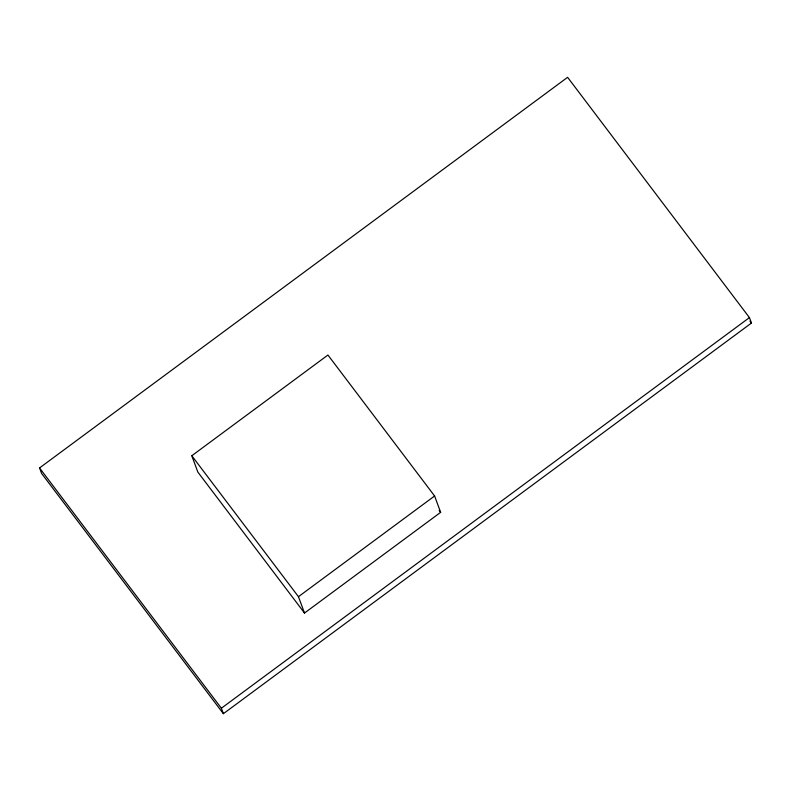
<?xml version="1.0" encoding="UTF-8"?>
<svg xmlns="http://www.w3.org/2000/svg" width="791" height="791" viewBox="0 0 791 791"><rect width="100%" height="100%" fill="white"/><g stroke="black" fill="none" stroke-linecap="round" stroke-linejoin="round"><path stroke-width="1.19" d="M39.55 467.946L567.612 77.31L749.433 317.606L751.45 323.054L223.388 713.69L41.567 473.394L39.55 467.946L221.371 708.232L223.388 713.69M191.798 455.745L327.949 355.03L434.595 495.987L440.646 512.331L304.505 613.045L197.849 472.089L191.798 455.745L298.454 596.691L304.505 613.045M298.454 596.691L434.595 495.987M221.371 708.232L749.433 317.606M749.957 321.087L751.45 323.054M439.163 510.373L440.646 512.331"/></g></svg>
